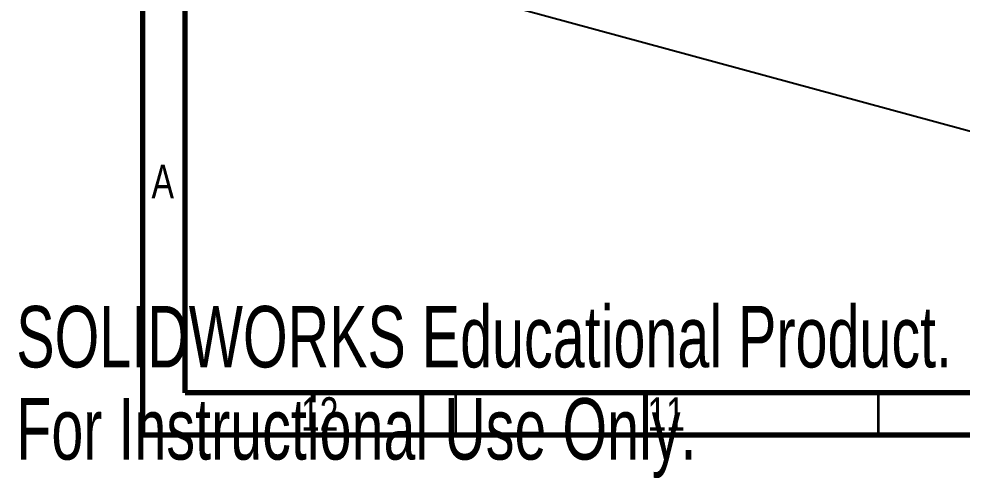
# Model space of a CAD drawing. Header units: millimetres. Extents: x 0 to 589, y 0 to 415.
# Drawn here: x 0.3 to 112, y -0.1 to 54.2 of the extents above; entities that cross this region are included whole.
import ezdxf

# ---------------------------------------------------------------- set-up
doc = ezdxf.new("R2010")
doc.units = ezdxf.units.MM
doc.styles.add('SLDTEXTSTYLE1', font='TXT', dxfattribs={"width": 0.75})
doc.styles.add('SLDTEXTSTYLE5', font='TXT', dxfattribs={"width": 0.7})

msp = doc.modelspace()

# ---------------------------------------------------------------- linework, layer by layer
at = {"color": 7, "linetype": 'Continuous', "lineweight": 70}
for p, q in [((15, 5), (15, 415)), ((20, 10), (20, 410)), ((584, 10), (20, 10)), ((589, 5), (15, 5))]:
    msp.add_line(p, q, dxfattribs=at)
at = {"color": 7, "linetype": 'Continuous', "lineweight": 25}
msp.add_line((49.576, 58.143), (174.869, 24.091), dxfattribs=at)
at = {"color": 7, "linetype": 'Continuous', "lineweight": 35}
for p, q in [((52, 10), (52, 5)), ((102, 10), (102, 5))]:
    msp.add_line(p, q, dxfattribs=at)

# ---------------------------------------------------------------- texts
at = {"color": 7, "linetype": 'Continuous', "lineweight": 0, "attachment_point": 2, "style": 'SLDTEXTSTYLE1'}
for s, insert, char_height in [('A', (17.34, 36.97), 3.969), ('12', (35.92, 9.47), 3.9688), ('11', (76.92, 9.47), 3.9688)]:
    msp.add_mtext(s, dxfattribs=dict(at, insert=insert, char_height=char_height))
at = {"color": 7, "linetype": 'Continuous', "char_height": 7.266, "attachment_point": 1, "style": 'SLDTEXTSTYLE5'}
for s, insert in [('SOLIDWORKS Educational Product.', (0, 20.265)), ('For Instructional Use Only.', (0, 9.366))]:
    msp.add_mtext(s, dxfattribs=dict(at, insert=insert))

doc.saveas('drawing.dxf')
